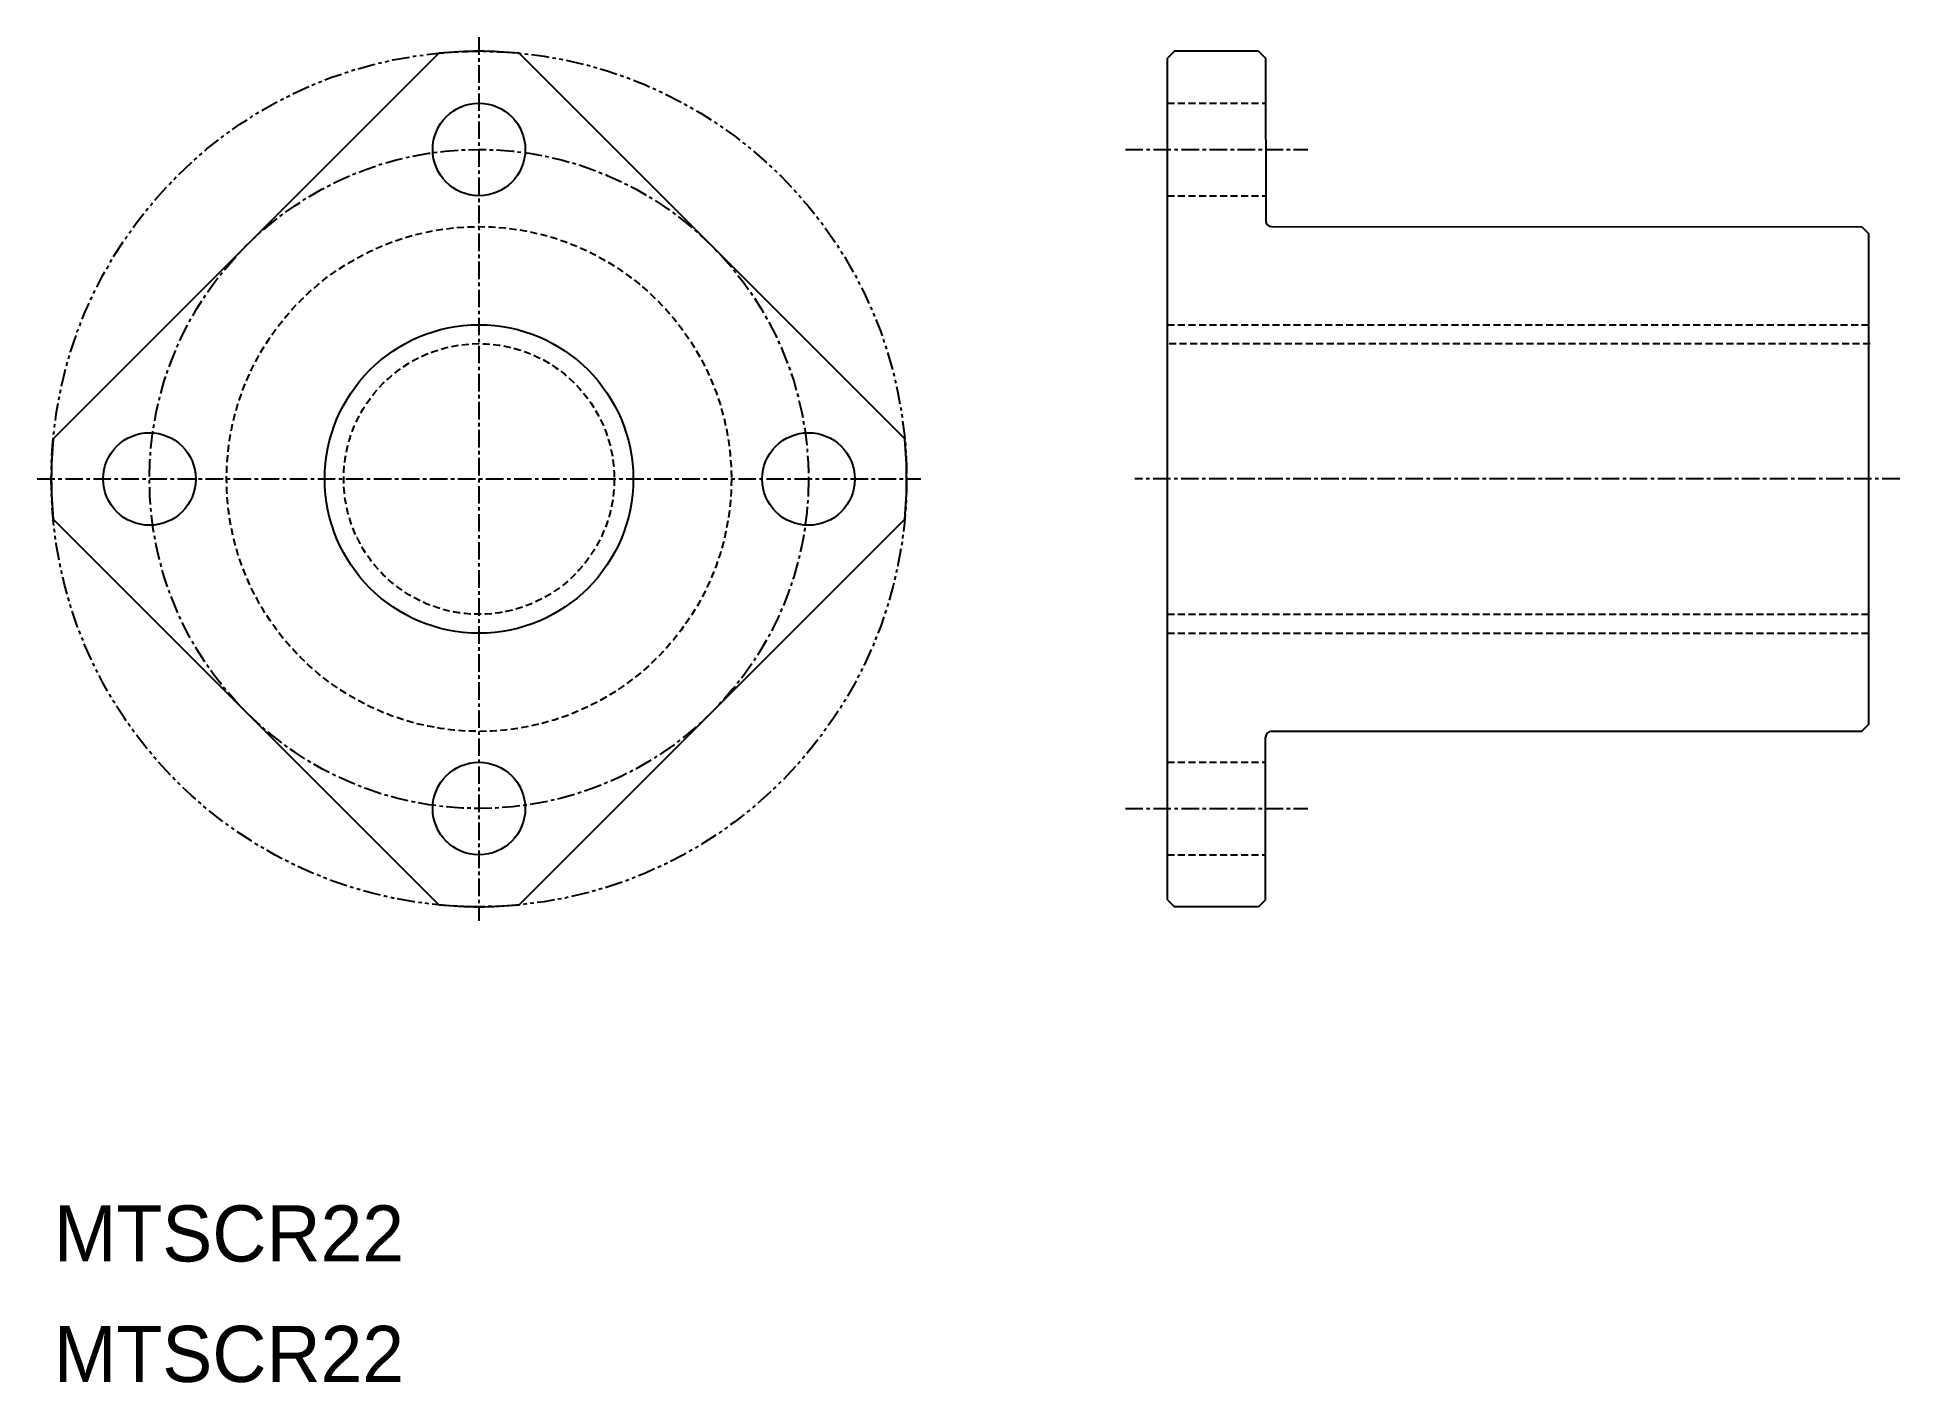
# Model space of a CAD drawing. Extents: x 301 to 434, y 157 to 253.
import ezdxf

# ---------------------------------------------------------------- set-up
doc = ezdxf.new("R2010")
doc.units = 0
for name, pattern in [('CENTER', [2, 1.25, -0.25, 0.25, -0.25]), ('DASHED', [0.75, 0.5, -0.25]), ('PHANTOM', [2.5, 1.25, -0.25, 0.25, -0.25, 0.25, -0.25])]:
    doc.linetypes.add(name, pattern=pattern)
doc.layers.get('0').update_dxf_attribs({"linetype": 'CONTINUOUS'})
doc.layers.add('CENTER', color=1, linetype='CENTER')

msp = doc.modelspace()

# ---------------------------------------------------------------- linework, layer by layer
at = {"color": 7, "linetype": 'CONTINUOUS'}
for p, q in [((329.94, 251.46), (302.44, 223.96)), ((363.17, 223.96), (335.68, 251.46)), ((382.41, 251.59), (381.91, 251.09)), ((381.91, 191.09), (381.91, 251.09)), ((388.41, 251.59), (382.41, 251.59)), ((388.41, 251.59), (388.91, 251.09)), ((388.91, 251.09), (388.93, 239.49)), ((389.33, 239.09), (431.43, 239.08)), ((431.43, 239.08), (431.93, 238.58)), ((431.91, 238.6), (431.91, 203.58)), ((302.44, 218.22), (329.94, 190.73)), ((335.68, 190.73), (363.17, 218.22)), ((431.91, 203.58), (431.41, 203.08)), ((388.91, 191.09), (388.91, 202.69)), ((431.42, 203.09), (389.31, 203.09)), ((381.91, 191.09), (382.41, 190.59)), ((388.41, 190.59), (382.41, 190.59)), ((388.91, 191.09), (388.41, 190.59))]:
    msp.add_line(p, q, dxfattribs=at)
at = {"color": 3, "linetype": 'DASHED'}
for p, q in [((381.91, 247.89), (388.92, 247.89)), ((381.91, 241.29), (388.93, 241.29)), ((381.91, 232.09), (431.91, 232.09)), ((382.02, 230.74), (432.02, 230.74)), ((381.91, 211.44), (431.91, 211.44)), ((381.91, 210.09), (431.91, 210.09)), ((381.91, 200.89), (388.91, 200.89)), ((381.91, 194.29), (388.91, 194.29))]:
    msp.add_line(p, q, dxfattribs=at)
at = {"color": 3, "linetype": 'PHANTOM'}
msp.add_circle((332.81, 221.09), 30.5, dxfattribs=at)
at = {"color": 7, "linetype": 'CONTINUOUS'}
for centre, radius in [((332.81, 244.59), 3.3), ((332.81, 221.09), 11), ((309.31, 221.09), 3.3), ((356.31, 221.09), 3.3), ((332.81, 197.59), 3.3)]:
    msp.add_circle(centre, radius, dxfattribs=at)
at = {"color": 3, "linetype": 'DASHED'}
for radius in [18, 9.65]:
    msp.add_circle((332.81, 221.09), radius, dxfattribs=at)
at = {"color": 7, "linetype": 'CONTINUOUS'}
for centre, radius, start, end in [((332.81, 221.09), 30.5, 84.6019, 95.3981), ((389.33, 239.49), 0.4, 180, 270), ((332.81, 221.09), 30.5, 174.6019, 185.3981), ((332.81, 221.09), 30.5, 354.6019, 5.3981), ((389.31, 202.69), 0.4, 90, 180), ((332.81, 221.09), 30.5, 264.6019, 275.3981)]:
    msp.add_arc(centre, radius, start, end, dxfattribs=at)
at = {"layer": 'CENTER', "color": 1, "linetype": 'CENTER'}
for p, q in [((332.81, 252.59), (332.81, 189.59)), ((378.91, 244.59), (391.91, 244.59)), ((301.31, 221.09), (364.31, 221.09)), ((434.13, 221.09), (379.59, 221.09)), ((378.91, 197.59), (391.91, 197.59))]:
    msp.add_line(p, q, dxfattribs=at)
msp.add_circle((332.81, 221.09), 23.5, dxfattribs=at)

# ---------------------------------------------------------------- texts
at = {"color": 7, "linetype": 'CONTINUOUS'}
for p in [(302.5, 165.29), (302.5, 156.7)]:
    msp.add_text('MTSCR22', height=4, dxfattribs=at).set_placement(p)

doc.saveas('drawing.dxf')
